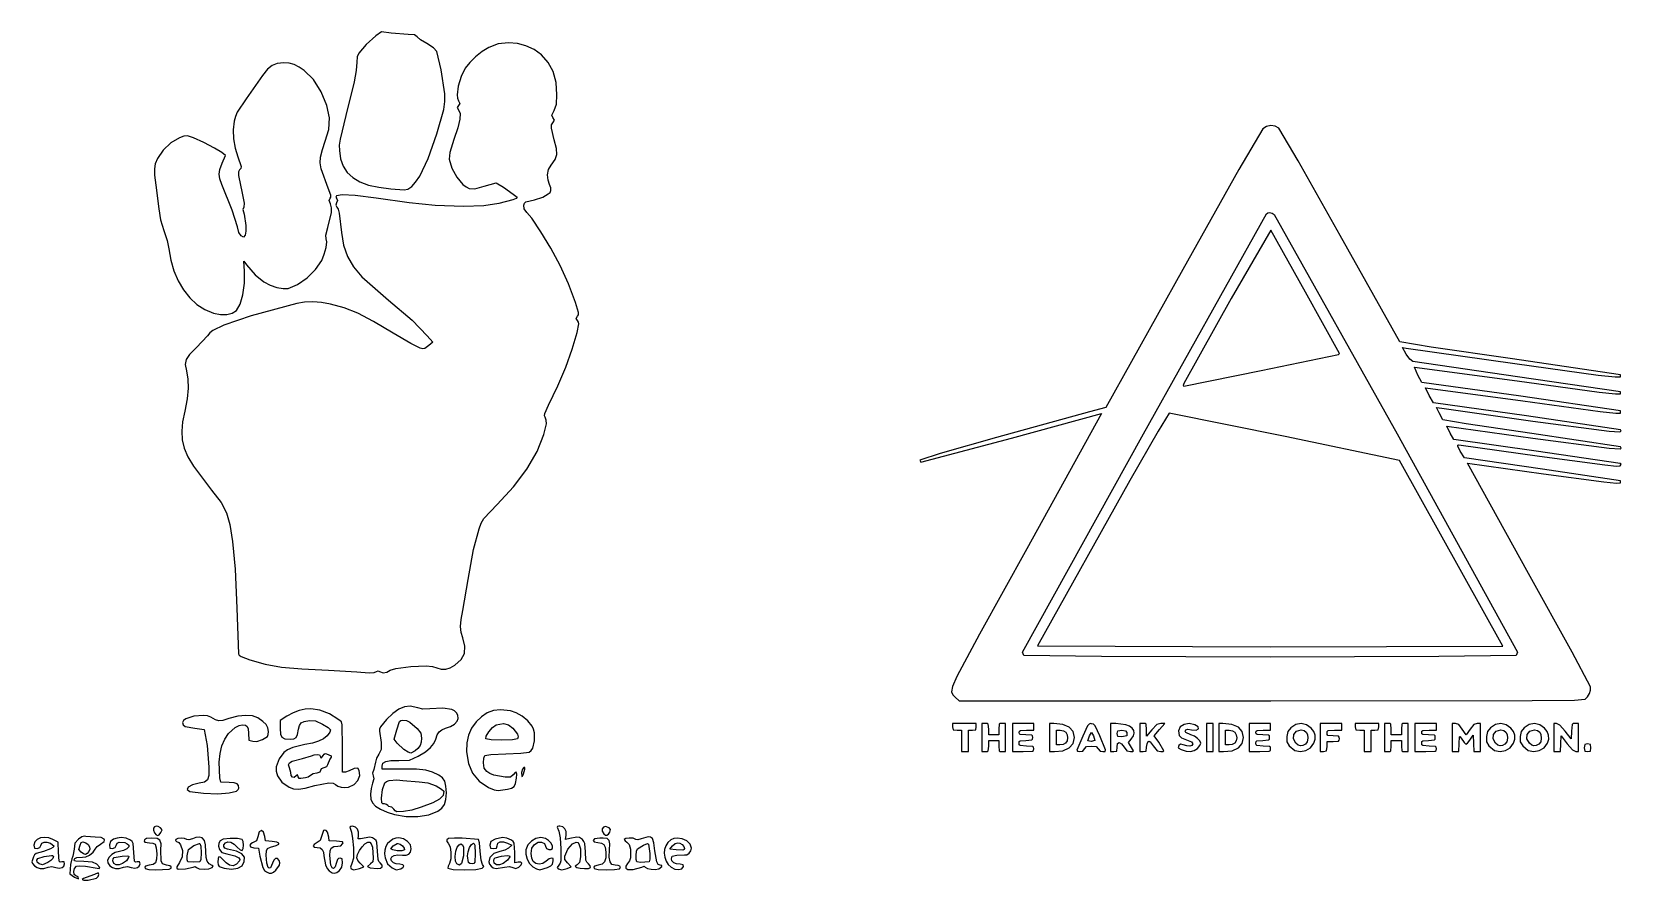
# Model space of a CAD drawing. Extents: x 17 to 185, y 58 to 292.
# Drawn here: x 17.1 to 183.5, y 57.6 to 146.4 of the extents above; entities that cross this region are included whole.
import ezdxf

# ---------------------------------------------------------------- set-up
doc = ezdxf.new("R2010")
doc.units = 0
doc.layers.add('Layer_1', color=7, linetype='CONTINUOUS')

msp = doc.modelspace()

# ---------------------------------------------------------------- linework, layer by layer
at = {"layer": 'Layer_1', "color": 7}
for points in [[(53.730124, 146.447102), (53.142509, 146.012706), (52.129261, 145.121582), (51.339448, 144.206286), (51.191666, 143.811298), (51.136107, 143.266683), (51.072665, 142.384261), (50.872727, 141.205533), (50.005694, 137.674168), (49.38906, 135.220009), (49.305392, 134.585087), (49.312556, 134.035279), (49.443943, 133.151555), (49.71941, 132.384795), (50.144211, 131.731076), (50.7236, 131.186475), (51.462831, 130.747069), (52.367156, 130.408933), (53.44183, 130.168145), (54.692107, 130.020781), (56.107056, 129.912125), (56.487206, 129.980069), (56.883779, 130.242265), (57.295291, 130.696187), (57.72026, 131.339309), (58.60463, 133.18305), (59.525021, 135.753279), (60.237513, 138.314237), (60.348108, 139.166805), (60.336213, 139.94727), (59.966558, 142.473254), (59.506479, 144.397322), (59.159237, 144.773073), (58.47555, 145.207074), (57.815958, 145.609749), (57.442729, 145.924539), (57.160295, 146.128844), (56.506514, 146.176536), (54.734751, 146.311946), (53.730124, 146.447102), (53.730124, 146.447102)], [(67.027814, 145.306332), (65.950378, 145.182563), (64.958053, 144.813177), (64.25836, 144.377364), (63.575319, 143.837933), (62.966828, 143.245612), (62.490782, 142.651129), (62.051494, 141.776615), (61.757374, 140.769969), (61.653062, 139.847365), (61.686033, 139.485134), (61.783194, 139.224979), (61.911168, 138.949015), (61.774728, 138.735408), (61.641621, 138.52879), (61.800974, 138.287775), (61.962535, 137.9049), (61.9389, 137.284482), (61.723373, 136.383744), (61.309258, 135.159907), (60.862423, 133.810514), (60.791042, 133.101942), (61.071067, 132.164468), (61.59612, 131.231299), (62.249204, 130.470633), (62.587197, 130.207551), (62.913325, 130.050668), (63.48086, 129.999449), (64.486544, 130.273285), (65.742941, 130.633683), (66.493681, 130.165335), (67.511318, 129.46088), (67.911988, 129.131781), (67.812062, 128.995472), (67.48693, 128.849344), (66.008936, 128.475022), (64.435917, 128.221544), (62.314619, 128.167117), (59.353261, 128.254426), (56.625244, 128.540554), (53.153318, 129.032044), (50.964704, 129.308358), (49.60877, 129.391514), (48.995648, 129.280237), (48.939558, 129.15129), (49.03547, 128.973257), (49.112111, 128.786027), (49.020795, 128.553818), (48.931263, 128.309403), (49.059346, 128.081604), (49.185888, 127.868661), (49.287495, 127.463107), (49.529613, 125.432412), (49.758807, 124.106799), (50.173214, 122.932523), (50.800971, 121.848639), (51.670212, 120.794203), (54.466583, 118.365709), (56.932944, 116.27084), (58.515766, 114.61935), (59.084106, 113.954152), (58.685382, 113.597847), (58.271323, 113.286492), (58.051101, 113.249791), (57.760148, 113.314227), (56.780243, 113.811969), (54.959992, 114.910631), (52.880389, 116.134493), (51.237523, 116.979839), (49.814071, 117.546774), (48.392709, 117.935405), (47.438832, 118.100152), (46.517138, 118.165437), (45.653557, 118.130826), (44.874019, 117.995885), (40.081092, 116.705244), (37.225232, 115.731193), (36.056677, 115.173571), (35.735681, 114.921472), (35.502887, 114.631401), (34.34284, 113.395945), (33.633028, 112.675397), (33.26866, 112.138303), (33.179862, 111.622306), (33.296756, 110.965052), (33.455529, 110.071838), (33.480581, 109.124109), (33.368368, 108.039083), (33.115343, 106.733976), (32.896729, 105.611233), (32.800897, 104.632306), (32.848114, 103.737745), (33.058645, 102.868096), (33.452754, 101.963909), (34.050706, 100.965732), (35.939202, 98.449597), (36.921528, 97.159134), (37.501299, 96.105092), (37.843659, 94.879262), (38.113753, 93.073433), (38.394398, 90.189563), (38.563304, 86.10404), (38.748104, 81.329687), (38.822977, 81.178481), (39.013967, 81.039587), (39.942835, 80.692909), (41.551947, 80.247803), (43.265374, 79.945348), (45.375728, 79.747207), (48.175624, 79.615045), (51.136079, 79.440378), (51.136079, 79.440378), (52.446394, 79.338443), (52.941971, 79.37481), (53.208239, 79.467754), (53.356293, 79.554092), (53.504346, 79.467754), (53.897133, 79.324544), (54.28757, 79.426549), (54.647008, 79.620201), (55.229055, 79.78631), (56.784517, 80.012287), (58.401044, 80.057247), (59.059423, 79.997085), (59.525727, 79.873956), (59.984219, 79.735453), (60.446883, 79.733543), (60.918643, 79.868932), (61.404424, 80.142321), (62.049691, 80.720804), (62.3984, 81.370559), (62.458401, 82.118306), (62.237544, 82.990762), (62.063821, 83.577528), (62.004583, 84.187716), (62.059498, 84.920384), (62.22823, 85.874593), (62.790784, 89.126075), (63.347616, 92.240013), (63.936832, 94.430216), (64.153455, 95.020987), (64.429324, 95.490419), (65.826648, 96.958927), (67.53776, 98.810513), (68.941623, 100.671074), (70.015017, 102.50597), (70.734719, 104.280562), (70.982757, 105.414933), (70.960287, 105.793846), (70.84264, 106.088929), (70.781599, 106.252839), (70.809751, 106.474466), (71.214863, 107.370162), (72.171807, 109.370207), (73.00496, 111.345018), (73.690947, 113.2352), (74.206391, 114.981356), (74.394107, 115.871242), (74.362367, 116.063646), (74.251687, 116.216107), (74.10393, 116.447434), (74.244632, 116.673363), (74.346204, 116.827502), (74.355027, 117.047682), (74.029494, 118.122744), (73.295723, 120.053716), (72.426867, 121.967545), (71.45387, 123.801307), (70.40768, 125.492074), (69.44739, 126.945095), (68.944809, 127.5416), (68.660671, 127.920709), (68.626067, 128.293045), (68.681455, 128.523695), (68.824441, 128.661451), (69.749255, 128.842108), (70.613194, 129.12735), (71.181279, 129.475499), (71.374206, 129.634098), (71.459839, 129.842145), (71.439502, 130.109114), (71.314516, 130.444481), (71.176502, 130.911954), (71.119134, 131.45732), (71.189957, 132.023536), (71.470162, 132.487262), (71.899757, 133.080085), (72.083184, 133.605056), (72.041471, 134.233421), (71.795648, 135.136426), (71.504868, 136.375357), (71.533552, 136.71392), (71.674208, 136.925037), (71.848569, 137.179185), (71.674208, 137.463517), (71.568668, 137.711622), (71.786702, 138.210616), (72.030157, 138.869312), (72.08978, 139.85298), (71.992449, 141.149322), (71.688616, 142.279551), (71.177666, 143.245225), (70.458988, 144.047903), (69.698016, 144.59311), (68.849298, 144.987823), (67.947801, 145.227161), (67.028492, 145.306247), (67.027814, 145.306332)], [(43.499343, 143.206937), (42.807721, 143.14052), (42.263389, 142.928098), (41.78141, 142.518164), (41.276843, 141.859213), (39.555457, 139.434106), (38.617258, 138.045061), (38.423545, 137.594237), (38.30699, 137.107522), (38.208248, 136.192489), (38.240654, 135.233926), (38.399827, 134.275692), (38.681386, 133.361643), (39.023521, 132.346465), (38.996422, 132.13778), (38.855348, 131.985019), (38.737567, 131.790832), (38.734786, 131.405906), (39.132406, 129.552433), (39.350168, 128.506063), (39.294542, 128.105931), (39.216624, 127.844597), (39.343451, 127.346556), (39.532124, 126.174621), (39.534959, 125.573914), (39.466077, 125.155129), (39.269276, 124.95001), (39.021587, 125.070984), (38.787504, 125.450975), (38.631518, 126.022906), (38.071525, 127.774546), (37.023133, 130.449138), (36.799822, 131.053213), (36.727541, 131.540872), (36.807289, 132.040702), (37.040066, 132.68129), (37.376165, 133.499706), (37.009248, 133.796519), (36.250242, 134.276014), (35.13095, 134.862441), (34.051922, 135.358544), (33.413708, 135.567069), (33.017861, 135.511253), (32.584269, 135.356184), (31.681153, 134.807323), (30.858969, 134.038556), (30.272321, 133.167954), (30.040075, 132.616366), (29.942393, 132.106904), (29.966255, 131.430554), (30.098642, 130.3783), (30.39616, 127.917294), (30.587567, 126.75807), (30.947143, 125.635273), (31.277875, 124.616095), (31.458642, 123.726435), (31.649875, 122.536612), (31.976195, 121.413466), (32.426198, 120.373428), (32.988477, 119.432925), (33.651629, 118.608386), (34.404248, 117.916241), (35.234931, 117.372917), (36.13227, 116.994843), (36.853763, 116.841505), (37.520172, 116.838735), (38.091146, 116.981956), (38.526333, 117.266594), (38.914668, 117.919907), (39.205939, 118.925331), (39.368812, 120.130424), (39.371956, 121.382749), (39.29728, 122.431261), (39.573378, 122.069367), (40.489993, 121.010688), (41.411858, 120.270906), (42.051204, 119.935222), (42.753835, 119.691113), (43.418383, 119.565965), (43.943476, 119.587167), (44.925616, 119.997532), (45.933407, 120.698473), (46.827825, 121.574717), (47.469843, 122.510989), (47.734956, 123.164691), (47.916339, 123.855319), (47.986503, 124.443087), (47.917955, 124.788212), (47.894619, 125.144856), (48.111672, 125.962933), (48.503489, 127.541928), (48.500285, 128.031077), (48.37524, 128.42202), (48.239985, 128.788623), (48.350686, 129.020247), (48.430963, 129.151607), (48.432552, 129.330487), (48.153357, 130.079088), (47.394881, 132.087198), (47.297857, 132.727356), (47.337847, 133.328397), (47.529942, 134.134265), (47.82787, 134.988372), (48.204964, 136.229239), (48.263751, 137.457421), (47.998292, 138.745548), (47.402646, 140.166247), (46.593652, 141.4423), (45.636301, 142.403348), (45.119408, 142.752191), (44.586325, 143.006018), (44.044019, 143.159407), (43.499456, 143.206937), (43.499343, 143.206937)], [(146.846166, 136.635709), (146.389692, 136.54263), (145.992887, 136.297347), (143.487617, 132.021669), (137.602891, 121.550838), (129.56288, 107.128853), (127.862779, 106.655442), (118.126355, 103.961479), (112.19705, 102.285019), (110.090037, 101.595359), (110.193528, 101.385591), (119.669086, 103.916095), (129.114748, 106.482206), (121.292253, 92.307437), (116.313509, 83.37386), (113.962633, 78.966067), (113.511171, 77.918498), (113.402905, 77.353365), (113.533245, 77.054331), (113.797602, 76.80506), (114.199058, 76.403605), (146.832328, 76.403605), (174.209453, 76.433544), (178.620486, 76.489123), (179.728868, 76.587913), (179.992529, 76.84232), (180.190404, 77.169989), (180.302477, 77.526715), (180.30873, 77.868293), (178.376774, 81.508164), (173.817534, 89.746123), (167.408256, 101.285041), (175.384248, 100.190815), (181.710336, 99.333073), (183.017097, 99.198587), (183.431087, 99.218723), (183.439384, 99.448418), (175.276318, 100.665516), (167.107162, 101.85697), (166.667146, 102.559517), (166.41928, 103.084442), (166.426584, 103.180001), (166.511803, 103.204136), (174.972458, 102.031686), (181.788905, 101.100486), (183.022665, 100.983013), (183.406178, 101.026198), (183.514969, 101.173527), (183.402114, 101.257), (174.613985, 102.539779), (165.998725, 103.75614), (165.612397, 104.44319), (165.258171, 105.156255), (174.264004, 103.913879), (182.24838, 102.846244), (183.39094, 102.797908), (183.514525, 102.868509), (183.440491, 102.992156), (174.144821, 104.389133), (167.280485, 105.390287), (164.850442, 105.832607), (164.454521, 106.546962), (164.1597, 107.112431), (164.737347, 107.035867), (174.276362, 105.690914), (182.246409, 104.623687), (183.385297, 104.575739), (183.50785, 104.646574), (183.433294, 104.77048), (173.588759, 106.250482), (163.853628, 107.620894), (163.41804, 108.382665), (163.026361, 109.188531), (173.201508, 107.806124), (181.325671, 106.69578), (182.937612, 106.520141), (183.427759, 106.533864), (183.439387, 106.765032), (173.003185, 108.295585), (162.650554, 109.749202), (162.227328, 110.51079), (161.866831, 111.335104), (172.63143, 109.892924), (181.203543, 108.721103), (182.910014, 108.532292), (183.428135, 108.541697), (183.439395, 108.771762), (172.669999, 110.338473), (161.693231, 111.917179), (161.377113, 112.16172), (161.013927, 112.696844), (160.62557, 113.387585), (161.009686, 113.319138), (172.365955, 111.709072), (181.09531, 110.51597), (182.880223, 110.315071), (183.430539, 110.316886), (183.439401, 110.546765), (171.902515, 112.23709), (163.619928, 113.435749), (160.320609, 113.987926), (154.083278, 125.109705), (149.683047, 132.943084), (147.681747, 136.356385), (147.29827, 136.574391), (146.84618, 136.635709), (146.846166, 136.635709)], [(146.705766, 127.524715), (146.969367, 127.476079), (147.1884, 127.323617), (160.061148, 104.351679), (172.66999, 81.520144), (172.528301, 81.150236), (164.415339, 81.034223), (146.752443, 80.995552), (129.089547, 81.034223), (120.976585, 81.150236), (120.834895, 81.489517), (133.484876, 104.357226), (146.366851, 127.382655), (146.513354, 127.487707), (146.705766, 127.524715), (146.705766, 127.524715)], [(146.822549, 125.676467), (142.689812, 118.515832), (137.73093, 109.61231), (137.660312, 109.415508), (137.714335, 109.34664), (145.836078, 110.999695), (153.925535, 112.652749), (154.014091, 112.758281), (150.47406, 119.205067), (146.822561, 125.676467), (146.822549, 125.676467)], [(136.181005, 106.51283), (135.021515, 104.628911), (132.066095, 99.459626), (122.404928, 82.159781), (146.745432, 82.071225), (171.135012, 82.126389), (160.289418, 101.57654), (148.333401, 104.077247), (136.181005, 106.51283), (136.181005, 106.51283)], [(46.334519, 75.586323), (45.728566, 75.545686), (45.11473, 75.400988), (44.48403, 75.151705), (43.827483, 74.797315), (43.11823, 74.367744), (43.11823, 73.51755), (43.150351, 72.929437), (43.290216, 72.595537), (43.603076, 72.446241), (44.154183, 72.411944), (44.543459, 72.444265), (44.783486, 72.583239), (44.928458, 72.891885), (45.032572, 73.433222), (45.13082, 73.84539), (45.314134, 74.102575), (45.64289, 74.252816), (46.177462, 74.34415), (46.799914, 74.325774), (47.561537, 73.981325), (48.136173, 73.625355), (48.395616, 73.376128), (48.301333, 73.12241), (48.025566, 72.755747), (47.644273, 72.431173), (47.143978, 72.177139), (46.505238, 71.98606), (45.708607, 71.85035), (44.440505, 71.528021), (43.897142, 71.28218), (43.507048, 71.015085), (43.015388, 70.337875), (42.692978, 69.488602), (42.684899, 69.061363), (42.845011, 68.563449), (43.277622, 67.883935), (44.043354, 67.367278), (44.499545, 67.193908), (45.033732, 67.159256), (45.746889, 67.269453), (46.739988, 67.530629), (48.209293, 67.833569), (48.655751, 67.807104), (48.91626, 67.662398), (49.155822, 67.484796), (49.496251, 67.372559), (49.885782, 67.336338), (50.272648, 67.38678), (50.847845, 67.655269), (51.254594, 68.076182), (51.450625, 68.58437), (51.393663, 69.114685), (51.227388, 69.368573), (50.87254, 69.323332), (50.348763, 69.083613), (49.939682, 68.95808), (49.65588, 68.95808), (49.65588, 71.601966), (49.621233, 73.885564), (49.547521, 74.223473), (49.409189, 74.323915), (49.16247, 74.500501), (48.266951, 75.052923), (47.282564, 75.443924), (46.334519, 75.586323), (46.334519, 75.586323)], [(56.727917, 75.859289), (56.138479, 75.790904), (55.539521, 75.537471), (54.916857, 75.093685), (54.256299, 74.454245), (53.60783, 73.677675), (53.51912, 73.44608), (53.528956, 73.219749), (53.671817, 72.041894), (53.685163, 71.299551), (53.428485, 70.815357), (53.19955, 70.400687), (53.109743, 70.001766), (52.910015, 69.212504), (52.7793, 68.838542), (52.853881, 68.543468), (52.927202, 68.230229), (52.791735, 67.784064), (52.630376, 67.234023), (52.572907, 66.653178), (52.620055, 66.120817), (52.772544, 65.716222), (53.096856, 65.394868), (53.628658, 65.066395), (54.310078, 64.761019), (55.083239, 64.50896), (56.288253, 64.304483), (57.533231, 64.299586), (58.689277, 64.484608), (59.627496, 64.849884), (60.044014, 65.161967), (60.316683, 65.558008), (60.465569, 66.081832), (60.510739, 66.777265), (60.4743, 67.483692), (60.348239, 67.990118), (60.107439, 68.356363), (59.726782, 68.642245), (59.076037, 68.960837), (58.357408, 69.1496), (57.378445, 69.240261), (55.946698, 69.264545), (53.788036, 69.267368), (53.788036, 69.572139), (53.87797, 69.872212), (54.173859, 70.063315), (54.714831, 70.158804), (55.540015, 70.172031), (56.641144, 70.212636), (57.554122, 70.626409), (58.315155, 71.083812), (58.849724, 71.508611), (59.197141, 71.938918), (59.396723, 72.412847), (59.554284, 72.866591), (59.75729, 73.180093), (60.040264, 73.390529), (60.437728, 73.535076), (60.934742, 73.72312), (61.351317, 73.984144), (61.637727, 74.278839), (61.744248, 74.567896), (61.705136, 74.892854), (61.583718, 75.156419), (61.373869, 75.360649), (61.069465, 75.507604), (60.152489, 75.637927), (58.783793, 75.563858), (58.056457, 75.539372), (57.523304, 75.672768), (56.727776, 75.860192), (56.727917, 75.859289)], [(66.169182, 75.476962), (65.456106, 75.382031), (64.797543, 75.139093), (64.187922, 74.746347), (63.621674, 74.201995), (63.136811, 73.535745), (62.816953, 72.813691), (62.652871, 72.006764), (62.635336, 71.085895), (62.823053, 69.846948), (63.254059, 68.833709), (63.948135, 68.013959), (64.925061, 67.355481), (65.528985, 67.09807), (65.95187, 67.040578), (66.912414, 67.179601), (67.347433, 67.26545), (67.605255, 67.430468), (67.750471, 67.752775), (67.84767, 68.310493), (67.878355, 68.732069), (67.829139, 68.934077), (67.702997, 68.913434), (67.502907, 68.667053), (67.235149, 68.433362), (66.656071, 68.431679), (65.478411, 68.629112), (65.066416, 68.792014), (64.747007, 69.005296), (64.475816, 69.355262), (64.405857, 69.919837), (64.440362, 70.40545), (64.536441, 70.689344), (65.178656, 70.803669), (66.756796, 70.869797), (68.323472, 70.936017), (69.168893, 71.038453), (69.382838, 71.194363), (69.553638, 71.461488), (69.752402, 72.213267), (69.738377, 73.061555), (69.643192, 73.449317), (69.484756, 73.774118), (69.028089, 74.316783), (68.455556, 74.794305), (67.83001, 75.162327), (67.214307, 75.376491), (66.169182, 75.476962), (66.169182, 75.476962)], [(39.505334, 74.882602), (38.668485, 74.789613), (37.736026, 74.547717), (37.103765, 74.352147), (36.701234, 74.302812), (36.342205, 74.415201), (35.840453, 74.704802), (35.506866, 74.828105), (35.074629, 74.878369), (34.090668, 74.794168), (33.241485, 74.52097), (32.977722, 74.334987), (32.879998, 74.127545), (32.945859, 73.899322), (33.163257, 73.736861), (34.17156, 73.556807), (35.159817, 73.402121), (35.458468, 71.751653), (35.645296, 69.472684), (35.627893, 68.610857), (35.504862, 68.129303), (35.19601, 67.895118), (34.62114, 67.7754), (33.931507, 67.60715), (33.497941, 67.371102), (33.383426, 67.122906), (33.650944, 66.918206), (35.100325, 66.733887), (36.594224, 66.681567), (37.76475, 66.7637), (38.527722, 66.967833), (38.730069, 67.111757), (38.79896, 67.281511), (38.757835, 67.562696), (38.60496, 67.735335), (38.288468, 67.828806), (37.756488, 67.872484), (36.903612, 67.909597), (36.789905, 68.341312), (36.738117, 70.006564), (36.832447, 70.913282), (37.020893, 71.706918), (37.30743, 72.399831), (37.696036, 73.004385), (38.404089, 73.604703), (38.803841, 73.81145), (39.130007, 73.891692), (39.474611, 73.862387), (39.673821, 73.740548), (39.765546, 73.475282), (39.787697, 73.015702), (39.819278, 72.288585), (40.23993, 72.177051), (40.677043, 72.146602), (41.256862, 72.356544), (41.801187, 72.680242), (41.872998, 72.873668), (41.884693, 73.185064), (41.83029, 73.585111), (41.647104, 73.931679), (41.305168, 74.263488), (40.774516, 74.619261), (40.21713, 74.826031), (39.505334, 74.882602), (39.505334, 74.882602)], [(55.966368, 74.385581), (56.337491, 74.334852), (56.704891, 74.17899), (57.467057, 73.529826), (57.833579, 73.023897), (57.916129, 72.504231), (57.874965, 72.073537), (57.753502, 71.719667), (57.542721, 71.425001), (57.233603, 71.171916), (56.810298, 70.935583), (56.506862, 71.054019), (56.071891, 71.331167), (55.351773, 71.973935), (55.065797, 72.391455), (55.33467, 73.388631), (55.616706, 74.247172), (55.756767, 74.364832), (55.966368, 74.385581), (55.966368, 74.385581)], [(66.484057, 74.028767), (67.010832, 73.908939), (67.47762, 73.561633), (67.950508, 72.904507), (68.023915, 72.631239), (67.978028, 72.419169), (67.426246, 72.320783), (66.309234, 72.287234), (65.192244, 72.318946), (64.640525, 72.416347), (64.691563, 72.720908), (64.971466, 73.180541), (65.354948, 73.624585), (65.716723, 73.882378), (66.484057, 74.028598), (66.484057, 74.028767)], [(113.51422, 74.042096), (113.51422, 73.687871), (113.5831, 73.385303), (113.986522, 73.333645), (114.458823, 73.333645), (114.458823, 72.211928), (114.458823, 71.090213), (114.813049, 71.090213), (115.167277, 71.090213), (115.167277, 72.211928), (115.167277, 73.333645), (115.580541, 73.333645), (115.929847, 73.388464), (115.993805, 73.687871), (115.993805, 74.042096), (114.754014, 74.042096), (113.51422, 74.042096), (113.51422, 74.042096)], [(116.58418, 74.042096), (116.58418, 72.566156), (116.58418, 71.090213), (116.938408, 71.090213), (117.139871, 71.101283), (117.245401, 71.168931), (117.292634, 71.680591), (117.292634, 72.270966), (117.823973, 72.270966), (118.355313, 72.270966), (118.355313, 71.680591), (118.402544, 71.16893), (118.508074, 71.101283), (118.709539, 71.090213), (119.063764, 71.090213), (119.063764, 72.566156), (119.063764, 74.042096), (118.709539, 74.042096), (118.508075, 74.031026), (118.402545, 73.963378), (118.355313, 73.451721), (118.355313, 72.861343), (117.823973, 72.861343), (117.292634, 72.861343), (117.292634, 73.451721), (117.245403, 73.96338), (117.139873, 74.031027), (116.938408, 74.042096), (116.58418, 74.042096), (116.58418, 74.042096)], [(119.772216, 74.042096), (119.772216, 72.566156), (119.772216, 71.090213), (120.893933, 71.090213), (121.87396, 71.127535), (121.997569, 71.215221), (122.015648, 71.3854), (121.999782, 71.551589), (121.909382, 71.63972), (121.248159, 71.680591), (120.586937, 71.721458), (120.496536, 71.809588), (120.480669, 71.975778), (120.496167, 72.140899), (120.581034, 72.229148), (121.189121, 72.270966), (121.79721, 72.312786), (121.882077, 72.401035), (121.897575, 72.566156), (121.882077, 72.731276), (121.79721, 72.819525), (121.189121, 72.861343), (120.598745, 72.900705), (120.502809, 72.972042), (120.480669, 73.097493), (120.503731, 73.223801), (120.606125, 73.295044), (121.248159, 73.333645), (122.015648, 73.333645), (122.015648, 73.687871), (122.015648, 74.042096), (120.893933, 74.042096), (119.772216, 74.042096), (119.772216, 74.042096)], [(123.668705, 74.042096), (123.668705, 72.566156), (123.668705, 71.090213), (124.170525, 71.093035), (125.071962, 71.193043), (125.728633, 71.476752), (126.130209, 71.936896), (126.266363, 72.56621), (126.131151, 73.19923), (125.726223, 73.655848), (125.052646, 73.935341), (124.111487, 74.036985), (123.668705, 74.04215), (123.668705, 74.042096)], [(124.377156, 73.333656), (124.771971, 73.333656), (125.111244, 73.273431), (125.362346, 73.117802), (125.506405, 72.855545), (125.550265, 72.539759), (125.495043, 72.232058), (125.341857, 71.994055), (125.079365, 71.856061), (124.751482, 71.798675), (124.377145, 71.798675), (124.377145, 72.566167), (124.377145, 73.333656), (124.377156, 73.333656)], [(127.955762, 74.025869), (127.798838, 73.980333), (127.648296, 73.79707), (127.157463, 72.719659), (126.534062, 71.237812), (126.58345, 71.126979), (126.846962, 71.090218), (127.162644, 71.152261), (127.32904, 71.385406), (127.522618, 71.630892), (128.036941, 71.680596), (128.553409, 71.629789), (128.767346, 71.385406), (128.948811, 71.156691), (129.244999, 71.090218), (129.4699, 71.104843), (129.5154, 71.266971), (128.935051, 72.743273), (128.440476, 73.796707), (128.270132, 73.965982), (128.068488, 74.018488), (127.955762, 74.025883), (127.955762, 74.025869)], [(130.044774, 74.042096), (130.044774, 72.566156), (130.044774, 71.090213), (130.399003, 71.090213), (130.70157, 71.159093), (130.753228, 71.562514), (130.795771, 71.938358), (130.961519, 72.034816), (131.194192, 71.896988), (131.461679, 71.562514), (131.772007, 71.177225), (132.145778, 71.090213), (132.380997, 71.101528), (132.458965, 71.172183), (132.141544, 71.711768), (131.915541, 72.037952), (132.219954, 72.399744), (132.437393, 72.729731), (132.522624, 73.036618), (132.481861, 73.314091), (132.321318, 73.555839), (132.047211, 73.75555), (131.665753, 73.90691), (130.605643, 74.039331), (130.044783, 74.042153), (130.044774, 74.042096)], [(131.21741, 73.333656), (131.60023, 73.284474), (131.7565, 73.098613), (131.757347, 72.744388), (131.218446, 72.625205), (130.821431, 72.677199), (130.753155, 72.979431), (130.821285, 73.28162), (131.217337, 73.333656), (131.21741, 73.333656)], [(133.114737, 74.042096), (133.114737, 72.566156), (133.114737, 71.090213), (133.468962, 71.090213), (133.77083, 71.157919), (133.823188, 71.548124), (133.871016, 71.911221), (133.986095, 72.141268), (134.083271, 72.182304), (134.192554, 72.131219), (134.529793, 71.683356), (134.915005, 71.190196), (135.318317, 71.090213), (135.57372, 71.097866), (135.637673, 71.192336), (135.092499, 72.070791), (134.632003, 72.756182), (135.181238, 73.399141), (135.730657, 74.042096), (135.322561, 74.042096), (134.890345, 73.925157), (134.368918, 73.379216), (133.823188, 72.716149), (133.823188, 73.379216), (133.777851, 73.957378), (133.672558, 74.031042), (133.468962, 74.042096), (133.114737, 74.042096), (133.114737, 74.042096)], [(138.297138, 74.021268), (137.746624, 73.933615), (137.343628, 73.672805), (137.150011, 73.280475), (137.227632, 72.798267), (137.47774, 72.537687), (138.010067, 72.326335), (138.525279, 72.128218), (138.664278, 71.908457), (138.577243, 71.749576), (138.348841, 71.678703), (138.028123, 71.700245), (137.664142, 71.818611), (137.385381, 71.89093), (137.191843, 71.730053), (137.115897, 71.507091), (137.459539, 71.300003), (137.955961, 71.128494), (138.407515, 71.094301), (138.806602, 71.196812), (139.14562, 71.435419), (139.389399, 71.735439), (139.490806, 71.972109), (139.401437, 72.218282), (139.16547, 72.474926), (138.831114, 72.70123), (138.446578, 72.856382), (137.919686, 73.091947), (137.862793, 73.224787), (137.943096, 73.368167), (138.151686, 73.441427), (138.541038, 73.3759), (139.002347, 73.342815), (139.249925, 73.479134), (139.228479, 73.698009), (138.882718, 73.91259), (138.297138, 74.021254), (138.297138, 74.021268)], [(140.081183, 74.042096), (140.081183, 72.566156), (140.081183, 71.090213), (140.435409, 71.090213), (140.789635, 71.090213), (140.789635, 72.566156), (140.789635, 74.042096), (140.435409, 74.042096), (140.081183, 74.042096), (140.081183, 74.042096)], [(141.380012, 74.042096), (141.380012, 72.566156), (141.380012, 71.090213), (141.881832, 71.093035), (142.78327, 71.193043), (143.439941, 71.476752), (143.841517, 71.936896), (143.97767, 72.56621), (143.842458, 73.19923), (143.437531, 73.655848), (142.763956, 73.935341), (141.822797, 74.036985), (141.380012, 74.04215), (141.380012, 74.042096)], [(142.088464, 73.333656), (142.483278, 73.333656), (142.822552, 73.273431), (143.073656, 73.117802), (143.217714, 72.855545), (143.261574, 72.539759), (143.206352, 72.232058), (143.053167, 71.994055), (142.790672, 71.856061), (142.462789, 71.798675), (142.088452, 71.798675), (142.088452, 72.566167), (142.088452, 73.333656), (142.088464, 73.333656)], [(144.568048, 74.042096), (144.568048, 72.566156), (144.568048, 71.090213), (145.689763, 71.090213), (146.669793, 71.127535), (146.793401, 71.215221), (146.811481, 71.3854), (146.795615, 71.551589), (146.705215, 71.63972), (146.043991, 71.680591), (145.382767, 71.721458), (145.292366, 71.809588), (145.276499, 71.975778), (145.291997, 72.140899), (145.376864, 72.229148), (145.984953, 72.270966), (146.59304, 72.312786), (146.677907, 72.401035), (146.693405, 72.566156), (146.677907, 72.731276), (146.59304, 72.819525), (145.984953, 72.861343), (145.394575, 72.900705), (145.298639, 72.972042), (145.276499, 73.097493), (145.299561, 73.223801), (145.401955, 73.295044), (146.043991, 73.333645), (146.811481, 73.333645), (146.811481, 73.687871), (146.811481, 74.042096), (145.689763, 74.042096), (144.568048, 74.042096), (144.568048, 74.042096)], [(150.00708, 74.030299), (149.449644, 73.924134), (148.920601, 73.589914), (148.614555, 73.208765), (148.495715, 72.671876), (148.505076, 72.117364), (148.766919, 71.693697), (149.340322, 71.204606), (149.928013, 71.090356), (150.50033, 71.196407), (150.994602, 71.498753), (151.348158, 71.973388), (151.481494, 72.397155), (151.475906, 72.807466), (151.332647, 73.197582), (151.05297, 73.560764), (150.554296, 73.909036), (150.00708, 74.030299), (150.00708, 74.030299)], [(150.005971, 73.35931), (150.322286, 73.301031), (150.540639, 73.141997), (150.667157, 72.87461), (150.707968, 72.491271), (150.648663, 72.106732), (150.445436, 71.864365), (150.183004, 71.72454), (149.9411, 71.694615), (149.705712, 71.776086), (149.462826, 71.970447), (149.206628, 72.424335), (149.24059, 72.880857), (149.521456, 73.22939), (150.005971, 73.35931), (150.005971, 73.35931)], [(152.006797, 74.042096), (152.006797, 72.566156), (152.006797, 71.090213), (152.361025, 71.090213), (152.666052, 71.164007), (152.715251, 71.621553), (152.715251, 72.152892), (153.364664, 72.152892), (153.91962, 72.195823), (153.998951, 72.284211), (154.01408, 72.44808), (153.998951, 72.611943), (153.91962, 72.700331), (153.364664, 72.743267), (152.80971, 72.786209), (152.730379, 72.874599), (152.715251, 73.038458), (152.731116, 73.204645), (152.821516, 73.292775), (153.48274, 73.333645), (154.250229, 73.333645), (154.250229, 73.687871), (154.250229, 74.042096), (153.128514, 74.042096), (152.006797, 74.042096), (152.006797, 74.042096)], [(155.667134, 74.042096), (155.667134, 73.687871), (155.736014, 73.385303), (156.139436, 73.333645), (156.611738, 73.333645), (156.611738, 72.211928), (156.611738, 71.090213), (156.965963, 71.090213), (157.320189, 71.090213), (157.320189, 72.211928), (157.320189, 73.333645), (157.733455, 73.333645), (158.082761, 73.388464), (158.146719, 73.687871), (158.146719, 74.042096), (156.906925, 74.042096), (155.667134, 74.042096), (155.667134, 74.042096)], [(158.737094, 74.042096), (158.737094, 72.566156), (158.737094, 71.090213), (159.09132, 71.090213), (159.292784, 71.101283), (159.398315, 71.168931), (159.445548, 71.680591), (159.445548, 72.270966), (159.976885, 72.270966), (160.508225, 72.270966), (160.508225, 71.680591), (160.555456, 71.16893), (160.660987, 71.101283), (160.862453, 71.090213), (161.216679, 71.090213), (161.216679, 72.566156), (161.216679, 74.042096), (160.862453, 74.042096), (160.660989, 74.031026), (160.555458, 73.963378), (160.508225, 73.451721), (160.508225, 72.861343), (159.976885, 72.861343), (159.445548, 72.861343), (159.445548, 73.451721), (159.398317, 73.96338), (159.292786, 74.031027), (159.09132, 74.042096), (158.737094, 74.042096), (158.737094, 74.042096)], [(161.92513, 74.042096), (161.92513, 72.566156), (161.92513, 71.090213), (163.046847, 71.090213), (164.026875, 71.127535), (164.150483, 71.215221), (164.168562, 71.3854), (164.152697, 71.551589), (164.062297, 71.63972), (163.401073, 71.680591), (162.73985, 71.721458), (162.64945, 71.809588), (162.633584, 71.975778), (162.649081, 72.140899), (162.733948, 72.229148), (163.342035, 72.270966), (163.950122, 72.312786), (164.034989, 72.401035), (164.050486, 72.566156), (164.034989, 72.731276), (163.950122, 72.819525), (163.342035, 72.861343), (162.751659, 72.900705), (162.655723, 72.972042), (162.633584, 73.097493), (162.656645, 73.223801), (162.759039, 73.295044), (163.401073, 73.333645), (164.168562, 73.333645), (164.168562, 73.687871), (164.168562, 74.042096), (163.046847, 74.042096), (161.92513, 74.042096), (161.92513, 74.042096)], [(165.821617, 74.042096), (165.821617, 72.566156), (165.821617, 71.090213), (166.175845, 71.090213), (166.530071, 71.090213), (166.536167, 71.946261), (166.567954, 72.651482), (166.628336, 72.662772), (166.742799, 72.513575), (167.065249, 72.062168), (167.263641, 71.889227), (167.430199, 71.972005), (167.657145, 72.287755), (168.006022, 72.802305), (168.040705, 71.946261), (168.07539, 71.090213), (168.424451, 71.090213), (168.773512, 71.090213), (168.773512, 72.566156), (168.773512, 74.042096), (168.431461, 74.042096), (168.08253, 73.928902), (167.710832, 73.451721), (167.284101, 72.861343), (166.87305, 73.451721), (166.513409, 73.930769), (166.165705, 74.042096), (165.821625, 74.042096), (165.821617, 74.042096)], [(170.906423, 74.030299), (170.348987, 73.924134), (169.819947, 73.589914), (169.513898, 73.208765), (169.395058, 72.671876), (169.40442, 72.117364), (169.666262, 71.693697), (170.239667, 71.204606), (170.827357, 71.090356), (171.399673, 71.196407), (171.893945, 71.498753), (172.247501, 71.973388), (172.380837, 72.397155), (172.375249, 72.807466), (172.23199, 73.197582), (171.952313, 73.560764), (171.453641, 73.909036), (170.906423, 74.030299), (170.906423, 74.030299)], [(170.905317, 73.35931), (171.22163, 73.301031), (171.439982, 73.141997), (171.5665, 72.87461), (171.607311, 72.491271), (171.548006, 72.106732), (171.344779, 71.864365), (171.082347, 71.72454), (170.840444, 71.694615), (170.605056, 71.776086), (170.362169, 71.970447), (170.10597, 72.424335), (170.139932, 72.880857), (170.420799, 73.22939), (170.905317, 73.35931), (170.905317, 73.35931)], [(174.448684, 74.030299), (173.891249, 73.924134), (173.362208, 73.589914), (173.056159, 73.208765), (172.93732, 72.671876), (172.946682, 72.117364), (173.208524, 71.693697), (173.781929, 71.204606), (174.369619, 71.090356), (174.941935, 71.196407), (175.436206, 71.498753), (175.789762, 71.973388), (175.923099, 72.397155), (175.917511, 72.807466), (175.774251, 73.197582), (175.494575, 73.560764), (174.995902, 73.909036), (174.448684, 74.030299), (174.448684, 74.030299)], [(174.447578, 73.35931), (174.763892, 73.301031), (174.982245, 73.141997), (175.108764, 72.87461), (175.149575, 72.491271), (175.090269, 72.106732), (174.887041, 71.864365), (174.624608, 71.72454), (174.382705, 71.694615), (174.147317, 71.776086), (173.90443, 71.970447), (173.648232, 72.424335), (173.682193, 72.880857), (173.96306, 73.22939), (174.447578, 73.35931), (174.447578, 73.35931)], [(176.448404, 74.042096), (176.448404, 72.566156), (176.448404, 71.090213), (176.797462, 71.090213), (177.146523, 71.090213), (177.181208, 71.919325), (177.215893, 72.748435), (177.847411, 71.919325), (178.40274, 71.271803), (178.762496, 71.090213), (179.046062, 71.090213), (179.046062, 72.566156), (179.046062, 74.042096), (178.697184, 74.042096), (178.49511, 74.029524), (178.387709, 73.942153), (178.313441, 73.24509), (178.278573, 72.44808), (177.647789, 73.24509), (177.094317, 73.864399), (176.732706, 74.042096), (176.448404, 74.042096), (176.448404, 74.042096)], [(128.049669, 73.097504), (128.251018, 72.750311), (128.39172, 72.253451), (128.037494, 72.152904), (127.683268, 72.233156), (127.837693, 72.733221), (128.049669, 73.097504), (128.049669, 73.097504)], [(179.990665, 71.916751), (179.69126, 71.852795), (179.63644, 71.503488), (179.691259, 71.154181), (179.990665, 71.090224), (180.29007, 71.154181), (180.344891, 71.503488), (180.290072, 71.852795), (179.990665, 71.916751), (179.990665, 71.916751)], [(47.838368, 70.886674), (47.969658, 70.860427), (48.449313, 70.636622), (48.444071, 70.496299), (48.304063, 70.287996), (48.052293, 69.719431), (47.964878, 69.510174), (47.67911, 69.389372), (47.405073, 69.277348), (47.339908, 69.101929), (47.271084, 68.93285), (46.942144, 68.855718), (46.572394, 68.757293), (46.289702, 68.578181), (46.047672, 68.41094), (45.775606, 68.34134), (45.279544, 68.263785), (45.107562, 68.270806), (45.003672, 68.467098), (44.917898, 68.66967), (44.780096, 68.542508), (44.594032, 68.394946), (44.415475, 68.421788), (44.281299, 68.598975), (44.228379, 68.902454), (44.105048, 69.389852), (43.981689, 69.711952), (44.079323, 69.925156), (44.365398, 70.110348), (45.461916, 70.378335), (46.383682, 70.638798), (46.669149, 70.767711), (46.972726, 70.807197), (47.213909, 70.758603), (47.312193, 70.623276), (47.347606, 70.47788), (47.432466, 70.445201), (47.622271, 70.690247), (47.705322, 70.844196), (47.838368, 70.886618), (47.838368, 70.886674)], [(68.715249, 69.441386), (68.641279, 69.427275), (68.497201, 69.253542), (68.394334, 68.917017), (68.410675, 68.475434), (68.48683, 68.517368), (68.576452, 68.761625), (68.732832, 69.271883), (68.715334, 69.441273), (68.715249, 69.441386)], [(55.31562, 68.132213), (55.946839, 68.074612), (57.677397, 67.928139), (58.587564, 67.836617), (59.435162, 67.500515), (60.020286, 67.169229), (60.262468, 66.945892), (60.162484, 66.490002), (59.804016, 66.109156), (59.081507, 65.728982), (57.889402, 65.275109), (56.895465, 64.982458), (56.021543, 64.813506), (55.312661, 64.79), (55.154804, 64.879121), (55.016634, 65.063103), (54.81299, 65.280954), (54.628776, 65.32763), (54.487062, 65.334827), (54.387109, 65.444724), (54.250778, 65.57388), (54.021632, 65.627576), (53.861552, 65.64376), (53.772722, 65.719559), (53.727246, 66.213497), (53.830363, 67.128151), (54.078979, 67.826228), (54.243105, 67.963133), (54.520135, 68.061908), (55.31562, 68.132213), (55.31562, 68.132213)], [(30.135641, 63.285809), (29.954596, 63.227836), (29.85259, 63.08354), (29.850792, 62.87005), (29.970372, 62.604496), (30.142454, 62.385747), (30.291639, 62.31507), (30.442391, 62.393057), (30.619172, 62.620301), (30.767706, 62.921784), (30.59857, 63.11371), (30.35117, 63.24894), (30.135754, 63.285724), (30.135641, 63.285809)], [(50.701485, 63.282987), (50.49886, 63.263838), (50.414539, 63.17922), (50.565849, 62.650555), (50.703439, 62.001504), (50.79569, 61.025068), (50.802118, 59.956472), (50.626809, 59.366307), (50.478402, 58.991459), (50.551145, 58.82015), (50.827723, 58.721598), (51.431798, 58.855287), (51.876235, 59.041299), (51.506157, 59.416429), (51.25417, 59.688751), (51.15678, 59.975353), (51.211429, 60.314061), (51.415563, 60.742704), (51.688992, 61.137251), (51.988566, 61.434491), (52.276298, 61.604229), (52.514198, 61.616267), (52.652539, 61.446944), (52.763143, 61.083583), (52.863053, 59.956095), (52.800142, 59.559957), (52.554669, 59.335714), (52.246284, 59.08273), (52.552524, 58.917083), (53.267788, 58.843998), (53.617535, 58.890433), (53.797374, 59.01941), (53.795239, 59.209087), (53.59906, 59.437624), (53.452074, 59.58912), (53.366357, 59.796699), (53.308258, 60.681744), (53.248671, 61.577659), (53.155807, 61.785144), (52.992424, 61.946354), (52.770122, 62.083841), (52.502719, 62.131809), (51.523513, 61.962723), (51.28917, 61.962211), (51.318479, 62.284597), (51.329266, 62.655491), (51.211922, 62.97481), (50.993609, 63.19862), (50.701485, 63.282987), (50.701485, 63.282987)], [(72.283046, 63.282987), (72.160557, 63.266795), (72.125432, 63.198542), (72.286715, 62.757291), (72.428994, 62.064143), (72.502587, 60.90628), (72.491767, 59.678536), (72.423478, 59.406188), (72.295887, 59.219353), (72.130202, 58.978597), (72.234222, 58.836773), (72.611976, 58.720864), (73.177416, 58.848785), (73.586264, 59.029982), (73.212348, 59.443889), (72.927723, 59.812115), (72.918667, 60.162794), (73.226833, 60.89884), (73.715634, 61.456303), (74.119743, 61.628775), (74.273897, 61.58419), (74.395592, 61.453255), (74.540039, 60.934921), (74.54994, 60.078946), (74.464409, 59.50165), (74.219175, 59.258385), (73.997472, 59.114628), (74.18037, 58.977941), (74.523137, 58.881876), (74.97951, 58.846118), (75.396069, 58.87232), (75.619393, 58.962136), (75.579575, 59.126735), (75.379927, 59.354369), (75.210283, 59.52896), (75.115947, 59.736981), (75.066491, 60.597049), (75.015624, 61.461306), (74.920771, 61.684463), (74.751842, 61.881866), (74.447779, 62.10395), (74.16592, 62.131238), (73.437843, 61.983551), (72.980812, 61.900662), (73.053344, 62.347815), (73.05102, 62.716703), (72.928033, 63.013366), (72.703209, 63.21101), (72.395371, 63.282845), (72.283103, 63.282845), (72.283046, 63.282987)], [(77.189677, 63.260691), (76.965318, 63.180485), (76.83111, 62.997057), (76.825294, 62.753012), (76.98611, 62.490958), (77.165842, 62.357745), (77.326957, 62.342721), (77.477076, 62.448072), (77.62382, 62.675983), (77.709386, 62.949167), (77.563114, 63.133493), (77.189677, 63.260691), (77.189677, 63.260691)], [(18.452827, 62.113909), (18.021342, 62.059439), (17.666573, 61.897752), (17.426131, 61.640322), (17.337625, 61.298626), (17.393117, 60.990922), (17.676828, 60.962047), (17.946559, 61.056366), (18.055317, 61.278616), (18.165034, 61.505106), (18.391376, 61.623051), (18.698687, 61.624489), (19.051307, 61.501459), (19.434593, 61.209726), (19.327148, 61.069853), (19.055561, 60.901387), (18.324444, 60.636081), (17.580986, 60.433131), (17.409051, 60.292193), (17.274492, 60.073527), (17.109114, 59.562955), (17.191375, 59.372245), (17.393759, 59.145242), (17.666971, 58.947457), (17.990088, 58.855251), (18.370937, 58.867747), (18.817345, 58.984065), (19.22438, 59.06357), (19.633362, 58.977574), (19.98582, 58.906233), (20.275777, 58.953796), (20.47238, 59.107511), (20.544771, 59.354623), (20.484431, 59.548862), (20.240958, 59.553363), (20.065593, 59.537547), (19.971366, 59.638051), (19.901755, 60.556579), (19.866337, 61.617847), (19.311234, 61.900916), (18.879987, 62.060763), (18.452827, 62.113909), (18.452827, 62.113909)], [(22.593563, 62.241361), (22.333703, 62.164886), (21.994151, 61.921405), (21.601823, 61.495694), (21.531589, 60.8758), (21.421014, 60.145325), (21.29697, 59.853811), (21.174747, 59.283499), (21.10755, 58.31167), (21.568701, 57.935835), (22.003803, 57.7932), (21.955804, 57.981234), (21.709389, 58.102064), (21.556211, 58.233527), (21.522275, 58.534728), (21.59828, 58.865886), (21.774921, 59.087217), (22.12828, 59.140734), (22.720415, 59.118353), (23.967787, 58.901204), (24.177382, 58.872499), (24.237507, 58.95024), (23.920318, 59.326683), (23.46207, 59.534126), (22.56345, 59.582291), (21.736623, 59.618687), (21.576231, 59.674672), (21.531589, 59.765171), (21.616366, 59.91273), (21.832808, 60.017418), (22.433345, 60.031137), (22.767877, 60.067198), (23.167705, 60.265879), (23.530899, 60.561192), (23.755528, 60.887146), (23.963748, 61.160023), (24.304112, 61.394525), (24.688396, 61.677128), (24.736674, 61.811336), (24.695444, 61.932303), (24.363663, 62.108975), (23.731455, 62.156073), (22.765097, 62.215594), (22.593563, 62.241276), (22.593563, 62.241361)], [(22.454089, 61.66718), (22.770403, 61.553698), (23.023042, 61.363753), (23.162505, 61.134108), (23.183197, 60.881586), (23.079521, 60.623014), (22.905478, 60.414724), (22.72989, 60.337987), (22.533008, 60.3916), (22.295085, 60.574359), (22.045417, 60.860811), (22.160408, 61.291344), (22.292252, 61.576766), (22.454089, 61.66718), (22.454089, 61.66718)], [(26.468813, 62.092178), (26.044685, 62.04807), (25.663887, 61.921603), (25.364604, 61.690939), (25.254551, 61.330376), (25.272716, 60.988075), (25.562936, 60.961285), (25.839965, 61.055569), (25.949862, 61.278588), (26.054352, 61.497973), (26.263044, 61.624564), (26.834241, 61.574343), (27.102467, 61.453932), (27.275178, 61.29713), (27.26961, 61.109939), (27.070426, 60.916486), (26.72553, 60.748565), (26.282828, 60.637972), (25.85301, 60.521529), (25.487282, 60.320521), (25.211, 60.053462), (25.049517, 59.738868), (25.059328, 59.455379), (25.280572, 59.152947), (25.557631, 58.950362), (25.881857, 58.85546), (26.263271, 58.867074), (26.711891, 58.984037), (27.118926, 59.063542), (27.527908, 58.977545), (27.880365, 58.906205), (28.170323, 58.953768), (28.366925, 59.107482), (28.439316, 59.354594), (28.378977, 59.548834), (28.135504, 59.553335), (27.960242, 59.537466), (27.865992, 59.636774), (27.796273, 60.543766), (27.716016, 61.471187), (27.611837, 61.677221), (27.428622, 61.839702), (27.001941, 62.030319), (26.468813, 62.092178), (26.468813, 62.092178)], [(29.681743, 62.049563), (29.114878, 62.00851), (28.892734, 61.876589), (28.863849, 61.721031), (28.932584, 61.622603), (29.431666, 61.556153), (29.794508, 61.508571), (30.024107, 61.394017), (30.129457, 61.034268), (30.193468, 60.397321), (30.17923, 59.819626), (30.061297, 59.455951), (29.813516, 59.266747), (29.409737, 59.212467), (29.019946, 59.104648), (28.955204, 58.987094), (28.994391, 58.842417), (29.355266, 58.761798), (30.103432, 58.723877), (31.497335, 58.798334), (31.705983, 58.900416), (31.716156, 59.02099), (31.545904, 59.133769), (31.213278, 59.212467), (30.806603, 59.330538), (30.638222, 59.644211), (30.613951, 60.765451), (30.642376, 61.428723), (30.529228, 61.818733), (30.225411, 62.00313), (29.681828, 62.049563), (29.681743, 62.049563)], [(34.620886, 62.148735), (34.294739, 62.112449), (33.925603, 61.97816), (33.548639, 61.844817), (33.341601, 61.90879), (33.099113, 62.012564), (32.738097, 62.045707), (32.390204, 62.00891), (32.187086, 61.902863), (32.169895, 61.783286), (32.256738, 61.702401), (32.492456, 61.568196), (32.677833, 61.352411), (32.886045, 60.757338), (32.858322, 60.079651), (32.571614, 59.48182), (32.279785, 59.023255), (32.296488, 58.888107), (32.417408, 58.797121), (33.205259, 58.807591), (34.019781, 59.011779), (34.220716, 59.084712), (34.355399, 58.972522), (34.64215, 58.835049), (35.14439, 58.783691), (35.66032, 58.821174), (35.98814, 58.950226), (36.085489, 59.099151), (35.979108, 59.181507), (35.67768, 59.349703), (35.482648, 59.617262), (35.377315, 60.021585), (35.344983, 60.600069), (35.298582, 61.322255), (35.188152, 61.802759), (34.959951, 62.053902), (34.620773, 62.148707), (34.620886, 62.148735)], [(37.869235, 62.011463), (37.145505, 61.930267), (36.848511, 61.749502), (36.679002, 61.493645), (36.644573, 61.183797), (36.752821, 60.841059), (37.021941, 60.516623), (37.53579, 60.377057), (38.355405, 60.199412), (38.796244, 59.95886), (38.873817, 59.815861), (38.855733, 59.658174), (38.5313, 59.300125), (38.190778, 59.121098), (37.814315, 59.212665), (37.448209, 59.448567), (37.109154, 59.791615), (36.862418, 60.052321), (36.693042, 60.091215), (36.605175, 59.910559), (36.602961, 59.512611), (36.637746, 59.243078), (36.721984, 59.084102), (37.258986, 58.888617), (38.034644, 58.78627), (38.668471, 58.878743), (39.122588, 59.153234), (39.359115, 59.596939), (39.36193, 60.054528), (39.103887, 60.396174), (38.533234, 60.65971), (37.598217, 60.882969), (37.333484, 60.985325), (37.203187, 61.149344), (37.216015, 61.348225), (37.380652, 61.555166), (37.635644, 61.653094), (37.950967, 61.601059), (38.292346, 61.411636), (38.625506, 61.097401), (38.940251, 60.799766), (39.149734, 60.741547), (39.25589, 60.952208), (39.290573, 61.310377), (39.254132, 61.668604), (39.146912, 61.879439), (38.647255, 61.983339), (37.869066, 62.011463), (37.869235, 62.011463)], [(41.142646, 62.836426), (40.928722, 62.702004), (40.774516, 62.164258), (40.640647, 61.741824), (40.22088, 61.537132), (40.035989, 61.444199), (39.935892, 61.28491), (40.003608, 61.11383), (40.36518, 61.03963), (40.83429, 61.000853), (40.988694, 60.137394), (41.282156, 58.962355), (41.456943, 58.664631), (41.677514, 58.49551), (41.96418, 58.38721), (42.203301, 58.376419), (42.426472, 58.468721), (42.665292, 58.669697), (43.047727, 59.219047), (43.073315, 59.465388), (42.993431, 59.708557), (42.823809, 59.900972), (42.640135, 59.907662), (42.46633, 59.739446), (42.326314, 59.407144), (42.093065, 58.924433), (41.974105, 58.880824), (41.86384, 58.956019), (41.700153, 59.423733), (41.663516, 60.249408), (41.688676, 60.710577), (41.788113, 60.953923), (42.086596, 61.102257), (42.708895, 61.27839), (42.976875, 61.395009), (42.986281, 61.510261), (42.752127, 61.609801), (42.289428, 61.679287), (41.579188, 61.740953), (41.502592, 62.216553), (41.35729, 62.670656), (41.142646, 62.836426), (41.142646, 62.836426)], [(47.794031, 62.882457), (47.664661, 62.821497), (47.447604, 62.209808), (47.308489, 61.798875), (46.972482, 61.56462), (46.673114, 61.386416), (46.578825, 61.224902), (46.688137, 61.107722), (46.999576, 61.062519), (47.313619, 61.013907), (47.525239, 60.859047), (47.644906, 60.584399), (47.68309, 60.176425), (47.842623, 59.23841), (48.024371, 58.866555), (48.2584, 58.601259), (48.546964, 58.417951), (48.802291, 58.364287), (49.053459, 58.441639), (49.329546, 58.651381), (49.586284, 58.99589), (49.655992, 59.453175), (49.609687, 59.860135), (49.405436, 59.952369), (49.21495, 59.907069), (49.108876, 59.798163), (48.96912, 59.397266), (48.864811, 59.037574), (48.700755, 58.873264), (48.542345, 58.932978), (48.414913, 59.199989), (48.299124, 60.202926), (48.333681, 60.697543), (48.462185, 60.99754), (48.721892, 61.145969), (49.150053, 61.185878), (49.461548, 61.247279), (49.65286, 61.426811), (49.704953, 61.56041), (49.647984, 61.637186), (49.012977, 61.704348), (48.244204, 61.740953), (48.223602, 62.154634), (48.074423, 62.673464), (47.940594, 62.828671), (47.794031, 62.882457), (47.794031, 62.882457)], [(55.553647, 62.071576), (55.213572, 62.033338), (54.892794, 61.91275), (54.36027, 61.461669), (54.174094, 61.149747), (54.058357, 60.792618), (54.025842, 60.399569), (54.089337, 59.979886), (54.352121, 59.360179), (54.833303, 58.92223), (55.263755, 58.730926), (55.753855, 58.839595), (56.002336, 58.983017), (56.063696, 59.129363), (55.945145, 59.245626), (55.653892, 59.298799), (55.260946, 59.348297), (54.964959, 59.466732), (54.778298, 59.646481), (54.71333, 59.879923), (54.799937, 60.096876), (55.045551, 60.235547), (55.42886, 60.289399), (55.928551, 60.251892), (56.31661, 60.243341), (56.597696, 60.354257), (56.771335, 60.584263), (56.837052, 60.932979), (56.763787, 61.336112), (56.457604, 61.700087), (56.015013, 61.978308), (55.553647, 62.071576), (55.553647, 62.071576)], [(61.37987, 62.032065), (60.750723, 61.987583), (60.55327, 61.858837), (60.564742, 61.675509), (60.704569, 61.503717), (60.902151, 61.134112), (60.99571, 60.521453), (60.973635, 59.870985), (60.824316, 59.387953), (60.695538, 59.114346), (60.679028, 58.903942), (61.233924, 58.763718), (62.387672, 58.713657), (63.586463, 58.755634), (64.276486, 58.891524), (64.449789, 59.074715), (64.314078, 59.293888), (64.147518, 59.727043), (64.069053, 60.66642), (63.997326, 61.547757), (63.868619, 61.90958), (62.168653, 62.028339), (61.37987, 62.032008), (61.37987, 62.032065)], [(66.379748, 62.119836), (65.636007, 61.941556), (65.171914, 61.671074), (65.074893, 61.316349), (65.136012, 61.001601), (65.444971, 60.939329), (65.746889, 60.995755), (65.815021, 61.24554), (65.901654, 61.503539), (66.136952, 61.637539), (66.484009, 61.638962), (66.905923, 61.499229), (67.353781, 61.285531), (67.027589, 61.004861), (66.626674, 60.780639), (66.119313, 60.636956), (65.468981, 60.412272), (65.064687, 60.022216), (64.957442, 59.552546), (65.031152, 59.314657), (65.198252, 59.089023), (65.428601, 58.924698), (65.717637, 58.855001), (66.60911, 58.989766), (67.112005, 59.075184), (67.468702, 58.971986), (67.778388, 58.872502), (68.091482, 59.012456), (68.341926, 59.234085), (68.413088, 59.423576), (68.309414, 59.539229), (68.035348, 59.539337), (67.665298, 59.465395), (67.665298, 60.545911), (67.619193, 61.506249), (67.51803, 61.690752), (67.326095, 61.823757), (66.83874, 62.046793), (66.379748, 62.119864), (66.379748, 62.119836)], [(70.421198, 62.101491), (69.89336, 62.000806), (69.410617, 61.729103), (69.03739, 61.323652), (68.838101, 60.821727), (68.837186, 60.34309), (68.972177, 59.847379), (69.22076, 59.39006), (69.560618, 59.026596), (69.934746, 58.810921), (70.291348, 58.720385), (71.084632, 58.953934), (71.45616, 59.148259), (71.614264, 59.30752), (71.69038, 59.674917), (71.684639, 59.892296), (71.536254, 59.954592), (71.286349, 59.864647), (70.976047, 59.625302), (70.619392, 59.379391), (70.230162, 59.309439), (69.86441, 59.389152), (69.602468, 59.604075), (69.444893, 59.953444), (69.392244, 60.436493), (69.460401, 60.971689), (69.750977, 61.360432), (70.112666, 61.62141), (70.483626, 61.621827), (70.786739, 61.487171), (70.895839, 61.208625), (70.99225, 60.943354), (71.228551, 60.836176), (71.465417, 60.853508), (71.621489, 60.95375), (71.636978, 61.196198), (71.486936, 61.502066), (71.221975, 61.797943), (70.892707, 62.010418), (70.421198, 62.101491), (70.421198, 62.101491)], [(76.930202, 62.036016), (76.587866, 62.025291), (76.025207, 61.955777), (75.868228, 61.802929), (75.991069, 61.653181), (76.382832, 61.580566), (76.768073, 61.52242), (76.99984, 61.376911), (77.128251, 61.082849), (77.203421, 60.579044), (77.211493, 59.967767), (77.0845, 59.543853), (76.81604, 59.296383), (76.399709, 59.214443), (76.016204, 59.103939), (75.952574, 58.986303), (75.991559, 58.842474), (76.40982, 58.755603), (77.25643, 58.723475), (78.12989, 58.747883), (78.6287, 58.830621), (78.742049, 58.96296), (78.691364, 59.086145), (78.502561, 59.177029), (78.201557, 59.212467), (77.851025, 59.288118), (77.646514, 59.547694), (77.569728, 60.04013), (77.602371, 60.814361), (77.633504, 61.432425), (77.563107, 61.804777), (77.344299, 61.987348), (76.930202, 62.036072), (76.930202, 62.036016)], [(81.624828, 62.164258), (80.906149, 61.970315), (80.54211, 61.843004), (80.338769, 61.908649), (80.067909, 62.017453), (79.664057, 62.049824), (79.297135, 62.007868), (79.137067, 61.893691), (79.21834, 61.747892), (79.41387, 61.616126), (79.651484, 61.388221), (79.78392, 60.877465), (79.800804, 59.97882), (79.686376, 59.653741), (79.482281, 59.372657), (79.319365, 59.118575), (79.309081, 58.893471), (79.500054, 58.738881), (80.068936, 58.76554), (80.995303, 58.998035), (81.209453, 59.087725), (81.334026, 59.001986), (81.555833, 58.862555), (81.942137, 58.777849), (82.377156, 58.762023), (82.745109, 58.829238), (83.072772, 59.071571), (83.061803, 59.171348), (82.91447, 59.212072), (82.696409, 59.29101), (82.534828, 59.546647), (82.337241, 60.700964), (82.228067, 61.537248), (82.094615, 61.991114), (81.899959, 62.123649), (81.624828, 62.164088), (81.624828, 62.164258)], [(84.671275, 62.04674), (84.319034, 61.992017), (83.998881, 61.846278), (83.70009, 61.579875), (83.488606, 61.243972), (83.364138, 60.860243), (83.326398, 60.450357), (83.375096, 60.035987), (83.509943, 59.638804), (83.730649, 59.280478), (84.036924, 58.982682), (84.431998, 58.785462), (84.83089, 58.739018), (85.157862, 58.837894), (85.337179, 59.076634), (85.29905, 59.246955), (84.993884, 59.299505), (84.608399, 59.34921), (84.318014, 59.469014), (84.134875, 59.651144), (84.07113, 59.887825), (84.168493, 60.14705), (84.627192, 60.267781), (85.43813, 60.284432), (85.687625, 60.302675), (85.923513, 60.453832), (86.099208, 60.69363), (86.168126, 60.977795), (86.03568, 61.412364), (85.6902, 61.756143), (85.20947, 61.977992), (84.671275, 62.046769), (84.671275, 62.04674)], [(19.178505, 60.236623), (19.282108, 60.229568), (19.382656, 60.111584), (19.315894, 59.916844), (19.110813, 59.690302), (18.796404, 59.476909), (18.220332, 59.226832), (17.895067, 59.344758), (17.685521, 59.533357), (17.625813, 59.742282), (17.750065, 59.921184), (18.401208, 60.114982), (19.178505, 60.236539), (19.178505, 60.236623)], [(27.118093, 60.191807), (27.269202, 60.145635), (27.24577, 59.999811), (27.035377, 59.663578), (26.616725, 59.366673), (26.256731, 59.239055), (25.930382, 59.253375), (25.693578, 59.394209), (25.602221, 59.64613), (25.62299, 59.86685), (25.737811, 59.996346), (26.564683, 60.144845), (27.118093, 60.191807), (27.118093, 60.191807)], [(34.657744, 61.470697), (34.699428, 61.464488), (34.815838, 61.201076), (34.853634, 60.497651), (34.817182, 59.796078), (34.699428, 59.570353), (34.038351, 59.512046), (33.452401, 59.544812), (33.382841, 59.777846), (33.377842, 60.169881), (33.527585, 60.844587), (34.077626, 61.256624), (34.657744, 61.470753), (34.657744, 61.470697)], [(55.41945, 61.484525), (55.66458, 61.412279), (55.923587, 61.225936), (56.108453, 61.001572), (56.131158, 60.815264), (55.859485, 60.723572), (55.377678, 60.724459), (54.918153, 60.799238), (54.71333, 60.929225), (54.938314, 61.214478), (55.367662, 61.474648), (55.41945, 61.484525), (55.41945, 61.484525)], [(62.04171, 61.429436), (62.199347, 61.347627), (62.305559, 61.101105), (62.319727, 60.175917), (62.103601, 59.384482), (61.893582, 59.224236), (61.625376, 59.330521), (61.481178, 59.619265), (61.440869, 60.123717), (61.501245, 60.675407), (61.659101, 61.105868), (61.862989, 61.347905), (62.04171, 61.429436), (62.04171, 61.429436)], [(63.347975, 61.494685), (63.440143, 61.450355), (63.496717, 61.289097), (63.533, 60.446202), (63.491499, 59.527346), (63.395316, 59.399503), (63.209461, 59.360352), (62.97792, 59.374532), (62.831036, 59.498711), (62.731461, 60.178768), (62.791906, 60.614968), (62.943854, 61.041694), (63.143735, 61.365936), (63.347975, 61.494685), (63.347975, 61.494685)], [(66.884248, 60.228439), (67.112788, 60.200107), (67.171889, 60.074261), (66.930659, 59.734628), (66.462862, 59.366673), (66.082951, 59.232296), (65.753306, 59.251453), (65.529864, 59.406516), (65.468565, 59.679855), (65.511423, 59.857763), (65.624489, 59.973455), (66.278063, 60.141938), (66.884248, 60.228439), (66.884248, 60.228439)], [(81.574225, 61.463641), (81.689626, 61.397403), (81.814883, 60.41509), (81.814411, 59.834942), (81.757811, 59.572159), (80.832781, 59.497004), (80.45417, 59.540127), (80.380902, 59.797735), (80.3744, 60.23161), (80.425428, 60.662518), (80.524754, 60.911219), (81.137176, 61.291881), (81.574225, 61.463641), (81.574225, 61.463641)], [(84.73946, 61.556351), (84.968219, 61.498934), (85.19145, 61.354213), (85.360828, 61.16348), (85.428026, 60.968031), (85.398167, 60.848186), (85.277993, 60.788142), (84.583109, 60.813824), (83.923217, 60.877917), (84.191131, 61.217148), (84.46266, 61.458727), (84.73946, 61.556351), (84.73946, 61.556351)], [(24.062473, 58.415754), (23.659403, 58.243231), (22.795944, 57.922571), (22.512808, 57.823038), (22.395048, 57.705259), (22.574127, 57.633509), (22.995645, 57.646032), (23.871663, 57.853906), (24.048432, 58.020396), (24.121994, 58.232648), (24.062473, 58.415754), (24.062473, 58.415754)]]:
    msp.add_lwpolyline(points, dxfattribs=at)

doc.saveas('drawing.dxf')
